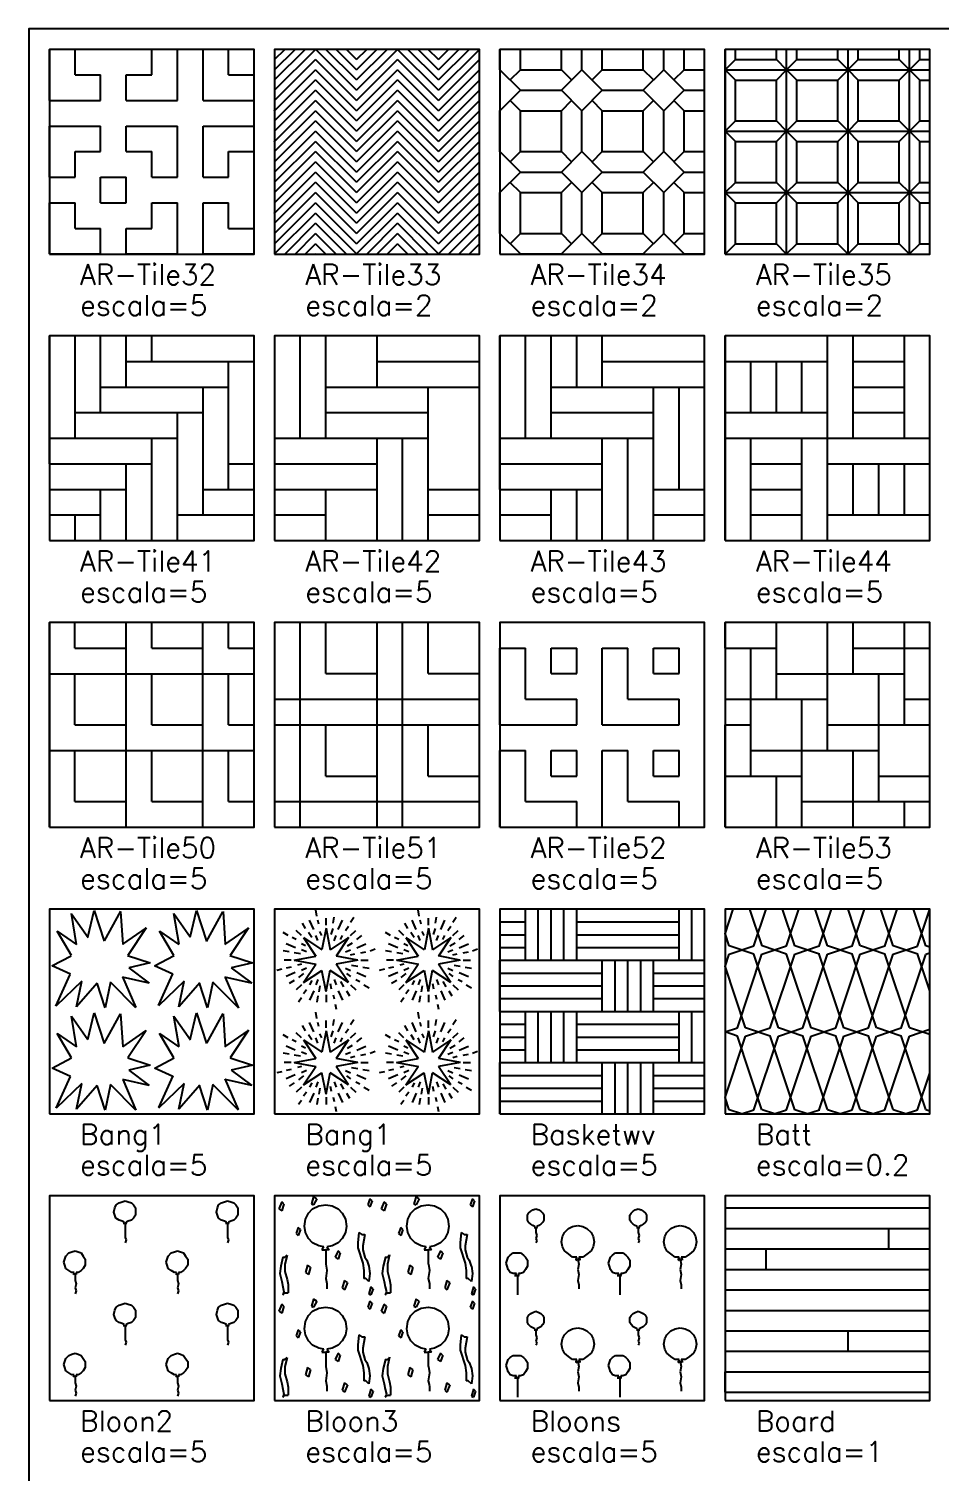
# Model space of a CAD drawing. Header units: inches. Extents: x -1 to 462, y -162 to 137.
# Drawn here: x 120 to 164.5, y 66.5 to 137 of the extents above; entities that cross this region are included whole.
import ezdxf

# ---------------------------------------------------------------- set-up
doc = ezdxf.new("R2010")
doc.units = ezdxf.units.IN
doc.header["$MEASUREMENT"] = 0
doc.layers.add('FORMATO', color=7, linetype='Continuous', plot=False)
for name, color, linetype in [('HATCH', 7, 'Continuous'), ('RECTANGLE', 7, 'Continuous'), ('TEXT', 5, 'Continuous')]:
    doc.layers.add(name, color=color, linetype=linetype)
doc.styles.add('nr', font='simplex.shx')

msp = doc.modelspace()

# ---------------------------------------------------------------- hatches: boundary and pattern name
at = {"layer": 'HATCH'}
h = msp.add_hatch(dxfattribs=at)
h.set_pattern_fill('AR-TILE32', color=256, scale=5, style=0, pattern_type=2)
h.set_pattern_definition([(0, (121, 126), (0, 7.5), [2.5, -1.25]), (0, (122.25, 127.25), (0, 7.5), [1.25, -1.25, 1.25, -3.75]), (0, (121, 128.5), (0, 7.5), [1.25, -3.75, 1.25, -1.25]), (0, (121, 129.75), (0, 7.5), [1.25, -3.75, 1.25, -1.25]), (0, (122.25, 131), (0, 7.5), [1.25, -1.25, 1.25, -3.75]), (0, (121, 132.25), (0, 7.5), [2.5, -1.25]), (90, (121, 126), (-7.5, 5e-16), [2.5, -1.25]), (90, (122.25, 127.25), (-7.5, 5e-16), [1.25, -1.25, 1.25, -3.75]), (90, (123.5, 126), (-7.5, 5e-16), [1.25, -3.75, 1.25, -1.25]), (90, (124.75, 126), (-7.5, 5e-16), [1.25, -3.75, 1.25, -1.25]), (90, (126, 127.25), (-7.5, 5e-16), [1.25, -1.25, 1.25, -3.75]), (90, (127.25, 126), (-7.5, 5e-16), [2.5, -1.25]), (0, (123.5, 128.5), (0, 7.5), [1.25, -6.25]), (0, (123.5, 129.75), (0, 7.5), [1.25, -6.25]), (90, (123.5, 128.5), (-7.5, 5e-16), [1.25, -6.25]), (90, (124.75, 128.5), (-7.5, 5e-16), [1.25, -6.25])])
h.paths.add_polyline_path([(121, 126), (131, 126), (131, 136), (121, 136)])
h = msp.add_hatch(dxfattribs=at)
h.set_pattern_fill('AR-TILE33', color=256, scale=2, style=0, pattern_type=2)
h.set_pattern_definition([(45, (132, 126.0012), (2e-16, 3.99996), [2.8284, -2.8284]), (45, (132, 126.5012), (2e-16, 3.99996), [2.8284, -2.8284]), (135, (136, 126.0012), (-3.99996, 4e-16), [2.8284, -2.8284]), (135, (136, 126.5012), (-3.99996, 4e-16), [2.8284, -2.8284]), (45, (132, 127.0012), (2e-16, 3.99996), [2.8284, -2.8284]), (45, (132, 127.5012), (2e-16, 3.99996), [2.8284, -2.8284]), (135, (136, 127.0012), (-3.99996, 4e-16), [2.8284, -2.8284]), (135, (136, 127.5012), (-4, 4e-16), [2.8284, -2.8284]), (45, (132, 128.0012), (2e-16, 3.99996), [2.8284, -2.8284]), (45, (132, 128.5012), (2e-16, 3.99996), [2.8284, -2.8284]), (135, (136, 128.0012), (-4, 4e-16), [2.8284, -2.8284]), (135, (136, 128.5012), (-4, 4e-16), [2.8284, -2.8284]), (45, (132, 129.0012), (2e-16, 3.99996), [2.8284, -2.8284]), (45, (132, 129.5012), (2e-16, 3.99996), [2.8284, -2.8284]), (135, (136, 129.0012), (-4, 4e-16), [2.8284, -2.8284]), (135, (136, 129.5012), (-4, 4e-16), [2.8284, -2.8284])])
h.paths.add_polyline_path([(132, 126), (142, 126), (142, 136), (132, 136)])
h = msp.add_hatch(dxfattribs=at)
h.set_pattern_fill('AR-TILE34', color=256, scale=2, style=0, pattern_type=2)
h.set_pattern_definition([(0, (144, 126), (0, 4), [2, -2]), (0, (144, 127), (0, 4), [2, -2]), (0, (144, 129), (0, 4), [2, -2]), (90, (143, 127), (-4, 2e-16), [2, -2]), (90, (144, 127), (-4, 2e-16), [2, -2]), (90, (146, 127), (-4, 2e-16), [2, -2]), (45, (146, 126), (-4, 4), [1.4142, -4.2426]), (135, (144, 126), (-4, -4), [1.4142, -4.2426]), (45, (143, 129), (-4, 4), [1.4142, -4.2426]), (135, (147, 129), (-4, -4), [1.4142, -4.2426]), (45, (143.5, 126.5), (-4, 4), [0.7071, -2.8284, 0.7071, -1.4142]), (135, (146.5, 126.5), (-4, -4), [0.7071, -2.8284, 0.7071, -1.4142]), (45, (150, 126), (-4, 4), [1.4142, -4.2426]), (135, (148, 126), (-4, -4), [1.4142, -4.2426]), (45, (147, 129), (-4, 4), [1.4142, -4.2426]), (135, (151, 129), (-4, -4), [1.4142, -4.2426]), (45, (147.5, 126.5), (-4, 4), [0.7071, -2.8284, 0.7071, -1.4142]), (135, (150.5, 126.5), (-4, -4), [0.7071, -2.8284, 0.7071, -1.4142])])
h.paths.add_polyline_path([(143, 126), (153, 126), (153, 136), (143, 136)])
h = msp.add_hatch(dxfattribs=at)
h.set_pattern_fill('AR-TILE35', color=256, scale=2, style=0, pattern_type=2)
h.set_pattern_definition([(0, (154, 126), (0, 3), []), (90, (154, 126), (-3, 2e-16), []), (0, (154.5, 126.5), (0, 3), [2, -1]), (0, (154.5, 128.5), (0, 3), [2, -1]), (90, (154.5, 126.5), (-3, 2e-16), [2, -1]), (90, (156.5, 126.5), (-3, 2e-16), [2, -1]), (45, (154, 126), (-0.00085, 2.99915), [0.7071, -3.5355]), (45, (156.5, 128.5), (2e-16, 3), [0.7071, -3.5355]), (135, (157, 126), (-3, 2e-16), [0.7071, -3.5355]), (135, (154.5, 128.5), (-3, 2e-16), [0.7071, -3.5355])])
h.paths.add_polyline_path([(154, 126), (164, 126), (164, 136), (154, 136)])
h = msp.add_hatch(dxfattribs=at)
h.set_pattern_fill('AR-TILE41', color=256, scale=5, style=0, pattern_type=2)
h.set_pattern_definition([(0, (121, 117), (1.25, 1.25), [6.25, -3.75]), (90, (122.25, 117), (-5, 5), [6.25, -3.75]), (90, (123.5, 118.25), (-5, 5), [6.25, -3.75]), (90, (124.75, 119.5), (-5, 5), [6.25, -3.75]), (90, (126, 120.75), (-5, 5), [6.25, -3.75])])
h.paths.add_polyline_path([(121, 112), (131, 112), (131, 122), (121, 122)])
h = msp.add_hatch(dxfattribs=at)
h.set_pattern_fill('AR-TILE42', color=256, scale=5, style=0, pattern_type=2)
h.set_pattern_definition([(0, (132, 117), (2.5, 2.5), [7.5, -2.5]), (0, (134.5, 118.25), (2.5, 2.5), [5, -5]), (90, (132, 114.5), (-5, 5), [7.5, -2.5]), (90, (134.5, 117), (-5, 5), [7.5, -2.5]), (90, (133.25, 117), (-5, 5), [5, -5])])
h.paths.add_polyline_path([(132, 112), (142, 112), (142, 122), (132, 122)])
h = msp.add_hatch(dxfattribs=at)
h.set_pattern_fill('AR-TILE43', color=256, scale=5, style=0, pattern_type=2)
h.set_pattern_definition([(0, (143, 117), (2.5, 2.5), [7.5, -2.5]), (0, (145.5, 118.25), (2.5, 2.5), [5, -5]), (90, (143, 114.5), (-5, 5), [7.5, -2.5]), (90, (145.5, 117), (-5, 5), [7.5, -2.5]), (90, (144.25, 117), (-5, 5), [5, -5]), (90, (146.75, 119.5), (-5, 5), [5, -5])])
h.paths.add_polyline_path([(143, 112), (153, 112), (153, 122), (143, 122)])
h = msp.add_hatch(dxfattribs=at)
h.set_pattern_fill('AR-TILE44', color=256, scale=5, style=0, pattern_type=2)
h.set_pattern_definition([(0, (154, 112), (5, 5), []), (90, (154, 112), (-5, 5), []), (0, (155.25, 113.25), (5, 5), [2.5, -1.25, 5, -1.25]), (0, (155.25, 114.5), (5, 5), [2.5, -7.5]), (0, (155.25, 115.75), (5, 5), [2.5, -1.25, 5, -1.25]), (90, (155.25, 112), (-5, 5), [5, -1.25, 2.5, -1.25]), (90, (157.75, 112), (-5, 5), [5, -1.25, 2.5, -1.25]), (90, (156.5, 118.25), (-5, 5), [2.5, -7.5])])
h.paths.add_polyline_path([(154, 112), (164, 112), (164, 122), (154, 122)])
h = msp.add_hatch(dxfattribs=at)
h.set_pattern_fill('AR-TILE50', color=256, scale=5, style=0, pattern_type=2)
h.set_pattern_definition([(0, (121, 98), (0, 3.75), []), (0, (122.25, 99.25), (0, 3.75), [2.5, -1.25]), (90, (121, 98), (-3.75, 2e-16), []), (90, (122.25, 99.25), (-3.75, 2e-16), [2.5, -1.25])])
h.paths.add_polyline_path([(121, 98), (131, 98), (131, 108), (121, 108)])
h = msp.add_hatch(dxfattribs=at)
h.set_pattern_fill('AR-TILE51', color=256, scale=5, style=0, pattern_type=2)
h.set_pattern_definition([(0, (132, 98), (0, 5), []), (0, (132, 99.25), (0, 5), []), (0, (134.5, 100.5), (0, 5), [2.5, -2.5]), (90, (132, 98), (-5, 3e-16), []), (90, (133.25, 98), (-5, 3e-16), []), (90, (134.5, 100.5), (-5, 3e-16), [2.5, -2.5])])
h.paths.add_polyline_path([(132, 98), (142, 98), (142, 108), (132, 108)])
h = msp.add_hatch(dxfattribs=at)
h.set_pattern_fill('AR-TILE52', color=256, scale=5, style=0, pattern_type=2)
h.set_pattern_definition([(0, (143, 98), (0, 5), [3.75, -1.25]), (0, (144.25, 99.25), (0, 5), [2.5, -2.5]), (0, (145.5, 100.5), (0, 5), [1.25, -3.75]), (0, (143, 101.75), (0, 5), [1.25, -1.25]), (90, (143, 98), (-5, 3e-16), [3.75, -1.25]), (90, (144.25, 99.25), (-5, 3e-16), [2.5, -2.5]), (90, (145.5, 100.5), (-5, 3e-16), [1.25, -3.75]), (90, (146.75, 98), (-5, 3e-16), [1.25, -1.25])])
h.paths.add_polyline_path([(143, 98), (153, 98), (153, 108), (143, 108)])
h = msp.add_hatch(dxfattribs=at)
h.set_pattern_fill('AR-TILE53', color=256, scale=5, style=0, pattern_type=2)
h.set_pattern_definition([(0, (154, 98), (3.75, 1.25), [6.25, -3.75]), (0, (155.25, 101.75), (3.75, 1.25), [6.25, -3.75]), (0, (156.5, 105.5), (3.75, 1.25), [6.25, -3.75]), (90, (157.75, 98), (-2.5, 2.5), [6.25, -3.75]), (90, (161.5, 99.25), (-2.5, 2.5), [6.25, -3.75])])
h.paths.add_polyline_path([(154, 98), (164, 98), (164, 108), (154, 108)])
h = msp.add_hatch(dxfattribs=at)
h.set_pattern_fill('BANG1', color=256, scale=5, style=0, pattern_type=2)
h.set_pattern_definition([(120.2564, (122.05, 86.7), (-14.999987, 25.00001), [1.38925, -68.07298]), (325.6197, (121.35, 87.9), (15.0000088, -9.9999903), [1.15108, -113.95756]), (99.462, (122.3, 87.25), (-4.99999, 25.000004), [1.5207, -28.8931]), (304.8245, (122.05, 88.75), (35.00001, -49.9999902), [1.4009, -138.68837]), (77.0054, (122.85, 87.6), (9.999988, 45.000004), [1.33417, -65.37415]), (288.435, (123.15, 88.9), (5, -10), [1.5811, -14.23025]), (61.1134, (123.65, 87.4), (55.0000322, 99.9999797), [1.65605, -163.9489]), (273.5763, (124.45, 88.85), (4.999954, -75.000003), [1.60312, -78.55298]), (34.8245, (124.55, 87.25), (49.9999902, 35.00001), [1.4009, -138.68837]), (236.31, (125.7, 88.05), (-5, -10), [1.6225, -16.4053]), (342.35, (124.8, 86.7), (95.000014, -29.9999593), [1.15434, -114.27962]), (193.3925, (125.9, 86.35), (-19.999998, -5), [1.07935, -106.85582]), (323.13, (124.85, 86.1), (15, -10), [1.25, -23.75]), (167.0054, (125.85, 85.35), (-45.000004, 9.999988), [1.33417, -65.37416]), (293.4287, (124.55, 85.65), (50.000014, -114.9999952), [1.63478, -161.84305]), (135, (125.2, 84.15), (-5, 0), [1.7678, -5.3033]), (258.69, (123.95, 85.4), (2e-06, -5), [1.27476, -24.22034]), (108.435, (123.7, 84.15), (-5, 10), [1.2649, -14.5465]), (228.9909, (123.3, 85.35), (-65.0000165, -74.9999849), [1.52398, -150.87353]), (78.69, (122.3, 84.2), (-2e-06, 5), [1.27476, -24.22034]), (223.8309, (122.55, 85.45), (-4.9999977, -5.0000011), [1.73277, -171.54446]), (65.6955, (121.3, 84.25), (44.9999132, 100.0000363), [1.70074, -168.37278]), (156.0375, (122, 85.8), (-34.999997, 15.000004), [0.9849, -48.2594]), (27.7585, (121.1, 86.2), (85.0000325, 44.999942), [1.07354, -106.281])])
h.paths.add_polyline_path([(121, 84), (131, 84), (131, 94), (121, 94)])
h = msp.add_hatch(dxfattribs=at)
h.set_pattern_fill('BANG2', color=256, scale=5, style=0, pattern_type=2)
h.set_pattern_definition([(63.435, (135.2, 87.5), (2e-06, 5), [0.2236, -10.9567]), (53.13, (135.45, 87.95), (10, 15), [0.25, -24.75]), (59.036, (135.7, 88.35), (5.00001, 10), [0.29155, -28.8632]), (71.565, (134.75, 87.75), (-6e-06, 5), [0.3162, -15.4952]), (80.538, (134.85, 88.3), (-2e-06, 5), [0.30414, -30.1097]), (14.036, (135.7, 86.75), (15, 4.99999), [0.20615, -20.4094]), (11.31, (136.2, 86.85), (20, 4.99999), [0.25495, -25.24014]), (21.801, (136.65, 86.95), (10, 5), [0.26926, -26.65657]), (30.964, (135.55, 87.2), (14.99999, 10.00001), [0.29155, -28.8632]), (38.66, (136, 87.5), (5, 5), [0.32016, -31.69546]), (323.13, (135.5, 85.85), (15, -10), [0.25, -24.75]), (333.435, (135.95, 85.55), (5, -2e-06), [0.2236, -10.9567]), (329.036, (136.35, 85.3), (10, -5.00001), [0.29155, -28.8632]), (350.538, (135.75, 86.25), (5, 2e-06), [0.30414, -30.1097]), (350.538, (136.3, 86.15), (5, 2e-06), [0.30414, -30.1097]), (281.31, (134.7, 85.35), (4.99999, -20), [0.25495, -25.24014]), (284.036, (134.85, 84.8), (4.99999, -15), [0.20616, -20.4094]), (281.31, (134.95, 84.35), (4.99999, -20), [0.25495, -25.24014]), (300.964, (135.2, 85.45), (10.00001, -14.99999), [0.29155, -28.8632]), (300.964, (135.5, 85), (10.00001, -14.99999), [0.29155, -28.8632]), (243.435, (133.8, 85.5), (-2e-06, -5), [0.2236, -10.9567]), (233.13, (133.55, 85.05), (-10, -15), [0.25, -24.75]), (233.13, (133.3, 84.65), (-10, -15), [0.25, -24.75]), (260.538, (134.2, 85.25), (2e-06, -5), [0.30414, -30.1097]), (260.538, (134.1, 84.75), (2e-06, -5), [0.30414, -30.1097]), (194.036, (133.3, 86.3), (-15, -4.99999), [0.20615, -20.4094]), (191.31, (132.8, 86.15), (-20, -4.99999), [0.25495, -25.24014]), (191.31, (132.35, 86.05), (-20, -4.99999), [0.25495, -25.24014]), (218.66, (133.4, 85.85), (-5, -5), [0.32016, -31.69546]), (210.964, (132.95, 85.5), (-14.99999, -10.00001), [0.29155, -28.8632]), (153.435, (133.5, 87.2), (-5, 2e-06), [0.2236, -10.9567]), (153.435, (133.05, 87.5), (-5, 2e-06), [0.2236, -10.9567]), (149.036, (132.65, 87.7), (-10, 5.00001), [0.29155, -28.8632]), (170.538, (133.25, 86.8), (-5, -2e-06), [0.30414, -30.1097]), (170.538, (132.7, 86.9), (-5, -2e-06), [0.30414, -30.1097]), (120.964, (133.5, 88.05), (-10.00001, 14.99999), [0.29155, -28.8632]), (120.964, (133.8, 87.6), (-10.00001, 14.99999), [0.29155, -28.8632]), (99.462, (134.05, 88.65), (-4.99999, 25.000004), [0.30414, -30.1097]), (104.036, (134.15, 88.25), (-4.99999, 15), [0.20616, -20.4094]), (116.565, (134.3, 87.7), (-5, 5), [0.2236, -10.9567]), (45, (135.7, 87.7), (0, 5), [0.3536, -6.7175]), (23.9625, (136, 87.1), (10, 5.000005), [0.49245, -48.75185]), (21.801, (135.45, 86.9), (10, 5), [0.26926, -26.65657]), (0, (136.2, 86.5), (5, 5), [0.35, -4.65]), (336.0375, (136, 85.9), (34.999997, -15.000004), [0.49244, -48.75184]), (338.199, (135.45, 86.1), (15, -5), [0.26926, -26.65657]), (315, (135.7, 85.3), (5, -1e-15), [0.3536, -6.7175]), (293.9625, (135.1, 85), (5.000005, -10), [0.49245, -48.75185]), (291.801, (134.9, 85.55), (5, -10), [0.26926, -26.65657]), (270, (134.5, 84.8), (5, -5), [0.35, -4.65]), (246.0375, (133.9, 85), (-15.000004, -34.999997), [0.49245, -48.75185]), (248.199, (134.1, 85.55), (-5, -15), [0.26926, -26.65657]), (225, (133.3, 85.3), (-6e-16, -5), [0.3536, -6.7175]), (203.9625, (133, 85.9), (-10, -5.000005), [0.49245, -48.75185]), (201.801, (133.55, 86.1), (-10, -5), [0.26926, -26.65657]), (180, (132.8, 86.5), (-5, -5), [0.35, -4.65]), (156.0375, (133, 87.1), (-34.999997, 15.000004), [0.49245, -48.75185]), (158.199, (133.55, 86.9), (-15, 5), [0.26926, -26.65657]), (135, (133.3, 87.7), (-5, 0), [0.3536, -6.7175]), (113.9625, (133.9, 88), (-5.000005, 10), [0.49245, -48.75185]), (111.801, (134.1, 87.45), (-5, 10), [0.26926, -26.65656]), (66.0375, (135.1, 88), (15.000004, 34.999997), [0.49245, -48.75185]), (68.199, (134.9, 87.45), (5, 15), [0.26926, -26.65657]), (90, (134.5, 88.2), (-5, 5), [0.35, -4.65]), (236.31, (135.6, 87.6), (-5, -10), [1.0817, -16.9461]), (213.69, (135.6, 87.6), (-5, -5), [1.0817, -16.9461]), (190.7843, (136.05, 86.5), (-25, -5.000001), [1.06888, -105.81892]), (169.2157, (136.05, 86.5), (-79.9999975, 15.000003), [1.06888, -105.81892]), (146.31, (135.6, 85.4), (-10, 5), [1.0817, -16.9461]), (123.69, (135.6, 85.4), (-5, 5), [1.0817, -16.9461]), (100.7843, (134.5, 84.95), (-5.000001, 25), [1.06888, -105.81892]), (79.2157, (134.5, 84.95), (15.0000027, 79.9999975), [1.06888, -105.81892]), (56.31, (133.4, 85.4), (5, 10), [1.0817, -16.9461]), (33.69, (133.4, 85.4), (5, 5), [1.0817, -16.9461]), (10.7843, (132.95, 86.5), (25, 5.000001), [1.06888, -105.81892]), (349.2157, (132.95, 86.5), (79.9999975, -15.0000027), [1.06888, -105.81892]), (326.31, (133.4, 87.6), (10, -5), [1.0817, -16.9461]), (303.69, (133.4, 87.6), (5, -5), [1.0817, -16.9461]), (280.7843, (134.5, 88.05), (5.000001, -25), [1.06888, -105.81892]), (259.2157, (134.5, 88.05), (-15.000003, -79.9999975), [1.06888, -105.81892])])
h.paths.add_polyline_path([(132, 84), (142, 84), (142, 94), (132, 94)])
h = msp.add_hatch(dxfattribs=at)
h.set_pattern_fill('BASKETWV', color=256, scale=5, style=0)
h.set_pattern_definition([(0, (143, 84), (3.75, 2.5), [5, -2.5]), (0, (143, 84.625), (3.75, 2.5), [5, -2.5]), (0, (143, 85.25), (3.75, 2.5), [5, -2.5]), (0, (143, 85.875), (3.75, 2.5), [5, -2.5]), (0, (143, 86.5), (3.75, 2.5), [-1.25, 2.5, -3.75]), (90, (144.25, 86.5), (-3.75, 2.5), [2.5, -2.5]), (90, (144.875, 86.5), (-3.75, 2.5), [2.5, -2.5]), (90, (145.5, 86.5), (-3.75, 2.5), [2.5, -2.5]), (90, (146.125, 86.5), (-3.75, 2.5), [2.5, -2.5]), (90, (146.75, 86.5), (-3.75, 2.5), [2.5, -2.5])])
h.paths.add_polyline_path([(143, 84), (153, 84), (153, 94), (143, 94)])
h = msp.add_hatch(dxfattribs=at)
h.set_pattern_fill('BATT', color=256, scale=0.2, style=0, pattern_type=2)
h.set_pattern_definition([(161.57, (154.2, 84.2), (-1.600112, -0.000138), [-11.384, 1.264]), (18.43, (153.8, 84.2), (-1.600112, 0.000138), [-11.384, 1.264]), (108.43, (154.2, 84.2), (0.79971, -4.00035), [3.794, -8.854]), (71.57, (153.8, 84.2), (0.79971, 4.00035), [3.794, -8.854])])
h.paths.add_polyline_path([(154, 84), (164, 84), (164, 94), (154, 94)])
h = msp.add_hatch(dxfattribs=at)
h.set_pattern_fill('BLOON2', color=256, scale=5, style=0, pattern_type=2)
h.set_pattern_definition([(71.565, (121.7, 71.75), (-6e-06, 5), [0.1581, -15.6533]), (71.565, (121.75, 71.9), (-6e-06, 5), [0.1581, -15.6533]), (45, (121.8, 72.05), (0, 5), [0.2121, -6.859]), (18.435, (121.95, 72.2), (10, 5), [0.1581, -15.6533]), (18.435, (122.1, 72.25), (10, 5), [0.1581, -15.6533]), (341.565, (122.25, 72.3), (5, 6e-06), [0.1581, -15.6533]), (341.565, (122.4, 72.25), (5, 6e-06), [0.1581, -15.6533]), (303.69, (122.55, 72.2), (5, -5), [0.1803, -17.8475]), (303.69, (122.65, 72.05), (5, -5), [0.1803, -17.8475]), (270, (122.75, 71.9), (5, -5), [0.15, -4.85]), (270, (122.75, 71.75), (5, -5), [0.15, -4.85]), (236.31, (122.75, 71.6), (-5, -10), [0.1803, -17.8475]), (225, (122.65, 71.45), (-6e-16, -5), [0.1414, -6.9296]), (213.69, (122.55, 71.35), (-5, -5), [0.1803, -17.8475]), (180, (122.4, 71.25), (-5, -5), [0.1, -4.9]), (180, (122.2, 71.25), (-5, -5), [0.1, -4.9]), (146.31, (122.1, 71.25), (-10, 5), [0.1803, -17.8475]), (146.31, (121.95, 71.35), (-10, 5), [0.1803, -17.8475]), (108.435, (121.8, 71.45), (-5, 10), [0.1581, -15.6533]), (108.435, (121.75, 71.6), (-5, 10), [0.1581, -15.6533]), (225, (122.2, 71.25), (-6e-16, -5), [0.0707, -7.0004]), (315, (122.15, 71.2), (5, -1e-15), [0.0707, -7.0004]), (45, (122.2, 71.15), (0, 5), [0.0707, -7.0004]), (270, (122.3, 71.25), (5, -5), [0.05, -4.95]), (270, (122.3, 71.2), (5, -5), [0.05, -4.95]), (135, (122.3, 71.15), (-5, 0), [0.0707, -7.0004]), (270, (122.25, 71.2), (5, -5), [0.2, -4.8]), (270, (122.25, 71), (5, -5), [0.15, -4.85]), (288.435, (122.25, 70.85), (5, -10), [0.1581, -15.6533]), (255.964, (122.3, 70.7), (5e-06, -5), [0.20616, -20.4094]), (288.435, (122.25, 70.5), (5, -10), [0.1581, -15.6533]), (251.565, (122.3, 70.35), (6e-06, -5), [0.1581, -15.6533]), (251.565, (124.75, 72.85), (6e-06, -5), [0.1581, -15.6533]), (296.565, (124.7, 72.95), (5, -5), [0.1118, -11.0685]), (270, (124.7, 73.15), (5, -5), [0.2, -4.8]), (270, (124.7, 73.3), (5, -5), [0.15, -4.85]), (270, (124.7, 73.45), (5, -5), [0.15, -4.85]), (270, (124.7, 73.65), (5, -5), [0.2, -4.8]), (180, (124.75, 73.65), (-5, -5), [0.05, -4.95]), (0, (124.75, 73.65), (5, 5), [0, -5]), (270, (124.75, 73.7), (5, -5), [0.05, -4.95]), (0, (124.65, 73.65), (5, 5), [0.05, -4.95]), (0, (124.6, 73.65), (5, 5), [0.05, -4.95]), (225, (124.65, 73.7), (-6e-16, -5), [0.0707, -7.0004]), (108.435, (124.2, 74.05), (-5, 10), [0.1581, -15.6533]), (108.435, (124.25, 73.9), (-5, 10), [0.1581, -15.6533]), (146.31, (124.4, 73.8), (-10, 5), [0.1803, -17.8475]), (161.565, (124.55, 73.75), (-5, -6e-06), [0.1581, -15.6533]), (153.435, (124.65, 73.7), (-5, 2e-06), [0.1118, -11.0685]), (206.565, (124.85, 73.75), (-5, -5), [0.1118, -11.0685]), (198.435, (125, 73.8), (-10, -5), [0.1581, -15.6533]), (225, (125.1, 73.9), (-6e-16, -5), [0.1414, -6.9296]), (236.31, (125.2, 74.05), (-5, -10), [0.1803, -17.8475]), (270, (125.2, 74.2), (5, -5), [0.15, -4.85]), (270, (125.2, 74.4), (5, -5), [0.2, -4.8]), (303.69, (125.1, 74.55), (5, -5), [0.1803, -17.8475]), (315, (125, 74.65), (5, -1e-15), [0.1414, -6.9296]), (341.565, (124.85, 74.7), (5, 6e-06), [0.1581, -15.6533]), (341.565, (124.7, 74.75), (5, 6e-06), [0.1581, -15.6533]), (18.435, (124.55, 74.7), (10, 5), [0.1581, -15.6533]), (18.435, (124.4, 74.65), (10, 5), [0.1581, -15.6533]), (33.69, (124.25, 74.55), (5, 5), [0.1803, -17.8475]), (71.565, (124.2, 74.4), (-6e-06, 5), [0.1581, -15.6533]), (75.964, (124.15, 74.2), (-5e-06, 5), [0.20616, -20.4094])])
h.paths.add_polyline_path([(121, 70), (131, 70), (131, 80), (121, 80)])
h = msp.add_hatch(dxfattribs=at)
h.set_pattern_fill('BLOON3', color=256, scale=5, style=0, pattern_type=2)
h.set_pattern_definition([(81.87, (133.45, 73.5), (1e-06, 4.999997), [0.35356, -35.0018]), (63.435, (133.5, 73.85), (2e-06, 5), [0.3354, -10.8449]), (45, (133.65, 74.15), (0, 5), [0.2828, -6.7882]), (26.565, (133.85, 74.35), (5, 5), [0.3354, -10.8449]), (8.13, (134.15, 74.5), (30, 4.999997), [0.35356, -35.0018]), (350.538, (134.5, 74.55), (5, 2e-06), [0.30414, -30.1097]), (333.435, (134.8, 74.5), (5, -2e-06), [0.3354, -10.8449]), (315, (135.1, 74.35), (5, -1e-15), [0.2828, -6.7882]), (296.565, (135.3, 74.15), (5, -5), [0.3354, -10.8449]), (278.13, (135.45, 73.85), (4.999997, -30), [0.35356, -35.0018]), (260.538, (135.5, 73.5), (2e-06, -5), [0.30414, -30.1097]), (243.435, (135.45, 73.2), (-2e-06, -5), [0.3354, -10.8449]), (225, (135.3, 72.9), (-6e-16, -5), [0.2828, -6.7882]), (206.565, (135.1, 72.7), (-5, -5), [0.3354, -10.8449]), (191.31, (134.8, 72.55), (-20, -4.99999), [0.25495, -25.24014]), (168.69, (134.4, 72.5), (-5, -2e-06), [0.25495, -25.24014]), (153.435, (134.15, 72.55), (-5, 2e-06), [0.3354, -10.8449]), (135, (133.85, 72.7), (-5, 0), [0.2828, -6.7882]), (116.565, (133.65, 72.9), (-5, 5), [0.3354, -10.8449]), (99.462, (133.5, 73.2), (-4.99999, 25.000004), [0.30414, -30.1097]), (236.31, (134.4, 72.5), (-5, -10), [0.1803, -17.8475]), (0, (134.3, 72.35), (5, 5), [0.05, -4.95]), (0, (134.35, 72.35), (5, 5), [0.15, -4.85]), (303.69, (134.55, 72.5), (5, -5), [0.1803, -17.8475]), (180, (134.65, 72.35), (-5, -5), [0.05, -4.95]), (180, (134.6, 72.35), (-5, -5), [0.1, -4.9]), (270, (134.5, 72.35), (5, -5), [0.35, -4.65]), (270, (134.5, 72), (5, -5), [0.35, -4.65]), (279.462, (134.5, 71.65), (4.99999, -25.000004), [0.30414, -30.1097]), (262.875, (134.55, 71.35), (3e-06, -5), [0.4031, -39.90817]), (281.31, (134.5, 70.95), (4.99999, -20), [0.25495, -25.24014]), (270, (134.55, 70.7), (5, -5), [0.25, -4.75]), (251.565, (133.15, 73.45), (6e-06, -5), [0.3162, -15.4952]), (315, (133.05, 73.15), (5, -1e-15), [0.1414, -6.9296]), (251.565, (133.25, 73.35), (6e-06, -5), [0.3162, -15.4952]), (135, (133.25, 73.35), (-5, 0), [0.1414, -6.9296]), (135, (132.45, 74.6), (-5, 0), [0.1414, -6.9296]), (254.0546, (132.45, 74.6), (-5, -20), [0.364, -36.03654]), (326.31, (132.2, 74.35), (10, -5), [0.1803, -17.8475]), (246.8014, (132.35, 74.7), (-10.000007, -25), [0.3808, -37.6981]), (146.31, (135.55, 70.75), (-10, 5), [0.1803, -17.8475]), (246.8014, (135.55, 70.75), (-10.000007, -25), [0.3808, -37.6981]), (315, (135.3, 70.5), (5, -1e-15), [0.1414, -6.9296]), (254.0546, (135.4, 70.85), (-5, -20), [0.364, -36.03654]), (135, (136.75, 74.75), (-5, 0), [0.1414, -6.9296]), (251.565, (136.75, 74.75), (6e-06, -5), [0.3162, -15.4952]), (315, (136.55, 74.55), (5, -1e-15), [0.1414, -6.9296]), (251.565, (136.65, 74.85), (6e-06, -5), [0.3162, -15.4952]), (135, (136.8, 70.45), (-5, 0), [0.1414, -6.9296]), (251.565, (136.8, 70.45), (6e-06, -5), [0.3162, -15.4952]), (333.435, (136.6, 70.2), (5, -2e-06), [0.1118, -11.0685]), (254.0546, (136.7, 70.55), (-5, -20), [0.364, -36.03654]), (146.31, (133.75, 71.5), (-10, 5), [0.1803, -17.8475]), (254.0546, (133.75, 71.5), (-5, -20), [0.364, -36.03654]), (326.31, (133.5, 71.25), (10, -5), [0.1803, -17.8475]), (254.0546, (133.6, 71.6), (-5, -20), [0.364, -36.03654]), (135, (135.2, 72.2), (-5, 0), [0.1414, -6.9296]), (251.565, (135.2, 72.2), (6e-06, -5), [0.3162, -15.4952]), (326.31, (134.95, 72), (10, -5), [0.1803, -17.8475]), (243.435, (135.1, 72.3), (-2e-06, -5), [0.3354, -10.8449]), (146.31, (134.05, 74.85), (-10, 5), [0.1803, -17.8475]), (243.435, (134.05, 74.85), (-2e-06, -5), [0.3354, -10.8449]), (333.435, (133.8, 74.6), (5, -2e-06), [0.1118, -11.0685]), (254.055, (133.9, 74.95), (-5, -20), [0.364, -36.03654]), (257.471, (132.4, 72), (-4.999998, -25.000002), [0.46098, -45.63674]), (261.87, (132.3, 71.55), (-1e-06, -4.999997), [0.35356, -35.0018]), (284.036, (132.25, 71.2), (4.99999, -15), [0.4123, -20.2032]), (281.31, (132.35, 70.8), (4.99999, -20.000004), [0.25495, -25.24014]), (281.31, (132.4, 70.55), (4.99999, -20.000004), [0.25495, -25.24014]), (251.565, (132.45, 70.3), (6e-06, -5), [0.1581, -15.6533]), (270, (132.65, 70.4), (5, -5), [0.15, -4.85]), (270, (132.65, 70.65), (5, -5), [0.25, -4.75]), (281.31, (132.6, 70.9), (4.99999, -20.000004), [0.25495, -25.24014]), (284.036, (132.5, 71.3), (4.99999, -15), [0.4123, -20.2032]), (270, (132.5, 71.65), (5, -5), [0.35, -4.65]), (257.471, (132.6, 72.1), (-4.999998, -25.000002), [0.46098, -45.63674]), (0, (132.4, 72), (5, 5), [0.1, -4.9]), (45, (132.5, 72), (0, 5), [0.1414, -6.9296]), (45, (132.4, 70.15), (0, 5), [0.1414, -6.9296]), (0, (132.5, 70.25), (5, 5), [0.15, -4.85]), (264.2894, (136.1, 73.2), (9e-07, -5), [0.5025, -49.7469]), (270, (136.05, 72.7), (5, -5), [0.25, -4.75]), (288.435, (136.05, 72.45), (5, -10), [0.3162, -15.4952]), (288.435, (136.15, 72.15), (5, -10), [0.1581, -15.6533]), (288.435, (136.2, 72), (5, -10), [0.3162, -15.4952]), (278.13, (136.3, 71.7), (4.999997, -30), [0.35356, -35.0018]), (270, (136.35, 71.35), (5, -5), [0.4, -4.6]), (262.875, (136.65, 71.2), (3e-06, -5), [0.4031, -39.90817]), (278.13, (136.6, 71.55), (4.999997, -30), [0.35356, -35.0018]), (288.435, (136.5, 71.85), (5, -10), [0.3162, -15.4952]), (303.69, (136.4, 72), (5, -5), [0.1803, -17.8475]), (285.945, (136.3, 72.35), (5.000003, -15), [0.364, -36.03654]), (270, (136.3, 72.55), (5, -5), [0.2, -4.8]), (259.695, (136.4, 73.1), (-4.999974, -30.000005), [0.559, -55.34268]), (326.31, (136.1, 73.2), (10, -5), [0.1803, -17.8475]), (0, (136.25, 73.1), (5, 5), [0.15, -4.85]), (135, (136.6, 70.8), (-5, 0), [0.2121, -6.859]), (180, (136.45, 70.95), (-5, -5), [0.1, -4.9])])
h.paths.add_polyline_path([(132, 70), (142, 70), (142, 80), (132, 80)])
h = msp.add_hatch(dxfattribs=at)
h.set_pattern_fill('BLOONS', color=256, scale=5, style=0, pattern_type=2)
h.set_pattern_definition([(243.435, (144.8, 72.8), (-2e-06, -5), [0.1118, -11.0685]), (296.565, (144.75, 72.9), (5, -5), [0.1118, -11.0685]), (251.565, (144.8, 73.05), (6e-06, -5), [0.1581, -15.6533]), (288.435, (144.75, 73.2), (5, -10), [0.1581, -15.6533]), (270, (144.75, 73.3), (5, -5), [0.1, -4.9]), (270, (144.75, 73.45), (5, -5), [0.15, -4.85]), (180, (144.8, 73.45), (-5, -5), [0.05, -4.95]), (0, (144.8, 73.45), (5, 5), [0, -5]), (270, (144.8, 73.5), (5, -5), [0.05, -4.95]), (0, (144.7, 73.45), (5, 5), [0.05, -4.95]), (0, (144.7, 73.45), (5, 5), [0, -5]), (270, (144.7, 73.5), (5, -5), [0.05, -4.95]), (90, (144.35, 73.8), (-5, 5), [0.1, -4.9]), (116.565, (144.4, 73.7), (-5, 5), [0.1118, -11.0685]), (135, (144.5, 73.6), (-5, 0), [0.1414, -6.9296]), (153.435, (144.6, 73.55), (-5, 2e-06), [0.1118, -11.0685]), (153.435, (144.7, 73.5), (-5, 2e-06), [0.1118, -11.0685]), (206.565, (144.9, 73.55), (-5, -5), [0.1118, -11.0685]), (206.565, (145, 73.6), (-5, -5), [0.1118, -11.0685]), (225, (145.1, 73.7), (-6e-16, -5), [0.1414, -6.9296]), (243.435, (145.15, 73.8), (-2e-06, -5), [0.1118, -11.0685]), (270, (145.15, 73.9), (5, -5), [0.1, -4.9]), (270, (145.15, 74.05), (5, -5), [0.15, -4.85]), (296.565, (145.1, 74.15), (5, -5), [0.1118, -11.0685]), (315, (145, 74.25), (5, -1e-15), [0.1414, -6.9296]), (333.435, (144.9, 74.3), (5, -2e-06), [0.1118, -11.0685]), (341.565, (144.75, 74.35), (5, 6e-06), [0.1581, -15.6533]), (18.435, (144.6, 74.3), (10, 5), [0.1581, -15.6533]), (26.565, (144.5, 74.25), (5, 5), [0.1118, -11.0685]), (45, (144.4, 74.15), (0, 5), [0.1414, -6.9296]), (63.435, (144.35, 74.05), (2e-06, 5), [0.1118, -11.0685]), (90, (144.35, 73.9), (-5, 5), [0.15, -4.85]), (270, (146.85, 70.65), (5, -5), [0.2, -4.8]), (284.036, (146.8, 70.85), (4.99999, -15), [0.20616, -20.4094]), (260.538, (146.85, 71.15), (2e-06, -5), [0.30414, -30.1097]), (281.31, (146.8, 71.4), (4.99999, -20), [0.25495, -25.24014]), (258.69, (146.85, 71.65), (2e-06, -5), [0.25495, -25.24014]), (281.31, (146.8, 71.9), (4.99999, -20), [0.25495, -25.24014]), (153.435, (146.9, 71.85), (-5, 2e-06), [0.1118, -11.0685]), (270, (146.9, 71.9), (5, -5), [0.05, -4.95]), (296.565, (146.85, 72), (5, -5), [0.1118, -11.0685]), (26.565, (146.7, 71.85), (5, 5), [0.1118, -11.0685]), (270, (146.7, 71.9), (5, -5), [0.05, -4.95]), (243.435, (146.75, 72), (-2e-06, -5), [0.1118, -11.0685]), (101.31, (146.05, 72.5), (-4.99999, 20), [0.25495, -25.24014]), (116.565, (146.15, 72.3), (-5, 5), [0.2236, -10.9567]), (143.13, (146.35, 72.15), (-15, 10), [0.25, -24.75]), (143.13, (146.55, 72), (-15, 10), [0.25, -24.75]), (180, (146.75, 72), (-5, -5), [0.2, -4.8]), (180, (147.05, 72), (-5, -5), [0.2, -4.8]), (216.87, (147.25, 72.15), (-5, -5), [0.25, -24.75]), (216.87, (147.45, 72.3), (-5, -5), [0.25, -24.75]), (243.435, (147.55, 72.5), (-2e-06, -5), [0.2236, -10.9567]), (258.69, (147.6, 72.75), (2e-06, -5), [0.25495, -25.24014]), (281.31, (147.55, 73), (4.99999, -20), [0.25495, -25.24014]), (296.565, (147.45, 73.2), (5, -5), [0.2236, -10.9567]), (315, (147.25, 73.4), (5, -1e-15), [0.2828, -6.7882]), (333.435, (147.05, 73.5), (5, -2e-06), [0.2236, -10.9567]), (348.69, (146.8, 73.55), (5, 2e-06), [0.25495, -25.24014]), (11.31, (146.55, 73.5), (20, 4.99999), [0.25495, -25.24014]), (26.565, (146.35, 73.4), (5, 5), [0.2236, -10.9567]), (45, (146.15, 73.2), (0, 5), [0.2828, -6.7882]), (63.435, (146.05, 73), (2e-06, 5), [0.2236, -10.9567]), (78.69, (146, 72.75), (-2e-06, 5), [0.25495, -25.24014]), (270, (143.85, 70.3), (5, -5), [0.15, -4.85]), (270, (143.85, 70.4), (5, -5), [0.1, -4.9]), (270, (143.85, 70.6), (5, -5), [0.2, -4.8]), (270, (143.85, 70.75), (5, -5), [0.15, -4.85]), (270, (143.85, 70.95), (5, -5), [0.2, -4.8]), (270, (143.85, 71.1), (5, -5), [0.15, -4.85]), (180, (143.9, 71.1), (-5, -5), [0.05, -4.95]), (0, (143.9, 71.1), (5, 5), [0, -5]), (270, (143.9, 71.2), (5, -5), [0.1, -4.9]), (0, (143.75, 71.1), (5, 5), [0.1, -4.9]), (0, (143.75, 71.1), (5, 5), [0, -5]), (243.435, (143.8, 71.2), (-2e-06, -5), [0.1118, -11.0685]), (108.435, (143.35, 71.55), (-5, 10), [0.1581, -15.6533]), (108.435, (143.4, 71.4), (-5, 10), [0.1581, -15.6533]), (123.69, (143.5, 71.25), (-5, 5), [0.1803, -17.8475]), (161.565, (143.65, 71.2), (-5, -6e-06), [0.1581, -15.6533]), (180, (143.8, 71.2), (-5, -5), [0.15, -4.85]), (180, (144, 71.2), (-5, -5), [0.1, -4.9]), (198.435, (144.15, 71.25), (-10, -5), [0.1581, -15.6533]), (236.31, (144.25, 71.4), (-5, -10), [0.1803, -17.8475]), (236.31, (144.35, 71.55), (-5, -10), [0.1803, -17.8475]), (270, (144.35, 71.7), (5, -5), [0.15, -4.85]), (270, (144.35, 71.85), (5, -5), [0.15, -4.85]), (303.69, (144.25, 72), (5, -5), [0.1803, -17.8475]), (315, (144.15, 72.1), (5, -1e-15), [0.1414, -6.9296]), (326.31, (144, 72.2), (10, -5), [0.1803, -17.8475]), (0, (143.85, 72.2), (5, 5), [0.15, -4.85]), (0, (143.65, 72.2), (5, 5), [0.2, -4.8]), (33.69, (143.5, 72.1), (5, 5), [0.1803, -17.8475]), (45, (143.4, 72), (0, 5), [0.1414, -6.9296]), (71.565, (143.35, 71.85), (-6e-06, 5), [0.1581, -15.6533]), (71.565, (143.3, 71.7), (-6e-06, 5), [0.1581, -15.6533])])
h.paths.add_polyline_path([(143, 70), (153, 70), (153, 80), (143, 80)])
h = msp.add_hatch(dxfattribs=at)
h.set_pattern_fill('BOARD', color=256, style=0, pattern_type=2)
h.set_pattern_definition([(0, (154, 70.4), (0, 1), []), (90, (154, 70.4), (-4, 4), [1, -14]), (90, (160, 72.4), (-4, 4), [1, -14])])
h.paths.add_polyline_path([(154, 70), (164, 70), (164, 80), (154, 80)])

# ---------------------------------------------------------------- linework, layer by layer
at = {"layer": 'FORMATO'}
msp.add_lwpolyline([(120, -4), (220, -4), (220, 137), (120, 137)], close=True, dxfattribs=at)
at = {"layer": 'RECTANGLE'}
for points in [[(121, 126), (131, 126), (131, 136), (121, 136)], [(132, 126), (142, 126), (142, 136), (132, 136)], [(143, 126), (153, 126), (153, 136), (143, 136)], [(154, 126), (164, 126), (164, 136), (154, 136)], [(121, 112), (131, 112), (131, 122), (121, 122)], [(132, 112), (142, 112), (142, 122), (132, 122)], [(143, 112), (153, 112), (153, 122), (143, 122)], [(154, 112), (164, 112), (164, 122), (154, 122)], [(121, 98), (131, 98), (131, 108), (121, 108)], [(132, 98), (142, 98), (142, 108), (132, 108)], [(143, 98), (153, 98), (153, 108), (143, 108)], [(154, 98), (164, 98), (164, 108), (154, 108)], [(121, 84), (131, 84), (131, 94), (121, 94)], [(132, 84), (142, 84), (142, 94), (132, 94)], [(143, 84), (153, 84), (153, 94), (143, 94)], [(154, 84), (164, 84), (164, 94), (154, 94)], [(121, 70), (131, 70), (131, 80), (121, 80)], [(132, 70), (142, 70), (142, 80), (132, 80)], [(143, 70), (153, 70), (153, 80), (143, 80)], [(154, 70), (164, 70), (164, 80), (154, 80)]]:
    msp.add_lwpolyline(points, close=True, dxfattribs=at)

# ---------------------------------------------------------------- texts
at = {"layer": 'TEXT', "style": 'nr'}
for s, p in [('AR-Tile32', (122.5, 124.5)), ('AR-Tile33', (133.5, 124.5)), ('AR-Tile34', (144.5, 124.5)), ('AR-Tile35', (155.5, 124.5)), ('escala=5', (122.5, 123)), ('escala=2', (133.5, 123)), ('escala=2', (144.5, 123)), ('escala=2', (155.5, 123)), ('AR-Tile41', (122.5, 110.5)), ('AR-Tile42', (133.5, 110.5)), ('AR-Tile43', (144.5, 110.5)), ('AR-Tile44', (155.5, 110.5)), ('escala=5', (122.5, 109)), ('escala=5', (133.5, 109)), ('escala=5', (144.5, 109)), ('escala=5', (155.5, 109)), ('AR-Tile50', (122.5, 96.5)), ('AR-Tile51', (133.5, 96.5)), ('AR-Tile52', (144.5, 96.5)), ('AR-Tile53', (155.5, 96.5)), ('escala=5', (122.5, 95)), ('escala=5', (133.5, 95)), ('escala=5', (144.5, 95)), ('escala=5', (155.5, 95)), ('Bang1', (122.5, 82.5)), ('Bang1', (133.5, 82.5)), ('Basketwv', (144.5, 82.5)), ('Batt', (155.5, 82.5)), ('escala=5', (122.5, 81)), ('escala=5', (133.5, 81)), ('escala=5', (144.5, 81)), ('escala=0.2', (155.5, 81)), ('Bloon2', (122.5, 68.5)), ('Bloon3', (133.5, 68.5)), ('Bloons', (144.5, 68.5)), ('Board', (155.5, 68.5)), ('escala=5', (122.5, 67)), ('escala=5', (133.5, 67)), ('escala=5', (144.5, 67)), ('escala=1', (155.5, 67))]:
    msp.add_text(s, height=1, dxfattribs=at).set_placement(p)

doc.saveas('drawing.dxf')
